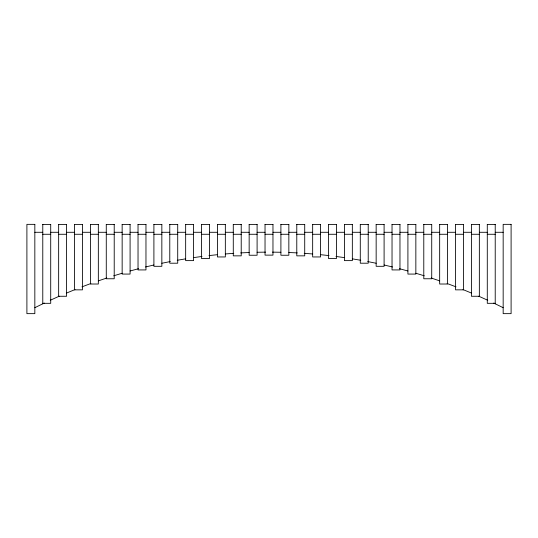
<?xml version="1.0" encoding="UTF-8"?>
<svg xmlns="http://www.w3.org/2000/svg" width="538" height="538" viewBox="0 0 538 538"><rect width="100%" height="100%" fill="white"/><g stroke="black" fill="none" stroke-linecap="round" stroke-linejoin="round"><path stroke-width="0.81" d="M34.835 307.696L44.257 303.076M50.216 300.278L59.146 296.25M66.591 293.042L75.017 289.572M81.964 286.848L90.895 283.506M98.34 280.863L106.773 278.025M113.72 275.799L122.153 273.243M130.088 270.984L138.522 268.724M145.468 266.983L153.902 264.999M161.844 263.264L170.277 261.569M177.217 260.278L185.657 258.839M193.593 257.615L202.026 256.451M208.973 255.597L217.406 254.689M225.341 253.963L233.774 253.324M240.721 252.9L249.155 252.51M257.097 252.268L265.53 252.14M42.778 224.514L50.713 224.514M58.649 224.514L66.591 224.514M74.526 224.514L82.462 224.514M90.404 224.514L98.34 224.514M106.275 224.514L114.217 224.514M122.153 224.514L130.088 224.514M138.031 224.514L145.966 224.514M153.902 224.514L161.844 224.514M169.779 224.514L177.715 224.514M185.657 224.514L193.593 224.514M201.528 224.514L209.47 224.514M217.406 224.514L225.341 224.514M233.284 224.514L241.219 224.514M249.155 224.514L257.097 224.514M265.032 224.514L272.968 224.514M280.903 224.514L288.845 224.514M296.781 224.514L304.716 224.514M312.659 224.514L320.594 224.514M328.53 224.514L336.472 224.514M344.407 224.514L352.343 224.514M360.285 224.514L368.221 224.514M376.156 224.514L384.098 224.514M392.034 224.514L399.969 224.514M407.912 224.514L415.847 224.514M423.783 224.514L431.725 224.514M439.66 224.514L447.596 224.514M455.538 224.514L463.474 224.514M471.409 224.514L479.351 224.514M487.287 224.514L495.222 224.514M34.835 232.288L42.778 232.288M50.713 232.288L58.649 232.288M66.591 232.288L74.526 232.288M82.462 232.288L90.404 232.288M98.34 232.288L106.275 232.288M114.217 232.288L122.153 232.288M130.088 232.288L138.031 232.288M145.966 232.288L153.902 232.288M161.844 232.288L169.779 232.288M177.715 232.288L185.657 232.288M193.593 232.288L201.528 232.288M209.47 232.288L217.406 232.288M225.341 232.288L233.284 232.288M241.219 232.288L249.155 232.288M257.097 232.288L265.032 232.288M272.968 232.288L280.903 232.288M288.845 232.288L296.781 232.288M304.716 232.288L312.659 232.288M320.594 232.288L328.53 232.288M336.472 232.288L344.407 232.288M352.343 232.288L360.285 232.288M368.221 232.288L376.156 232.288M384.098 232.288L392.034 232.288M399.969 232.288L407.912 232.288M415.847 232.288L423.783 232.288M431.725 232.288L439.66 232.288M447.596 232.288L455.538 232.288M463.474 232.288L471.409 232.288M479.351 232.288L487.287 232.288M495.222 232.288L503.165 232.288M42.778 234.272L50.713 234.272M58.649 234.272L66.591 234.272M74.526 234.272L82.462 234.272M90.404 234.272L98.34 234.272M106.275 234.272L114.217 234.272M122.153 234.272L130.088 234.272M138.031 234.272L145.966 234.272M153.902 234.272L161.844 234.272M169.779 234.272L177.715 234.272M185.657 234.272L193.593 234.272M201.528 234.272L209.47 234.272M217.406 234.272L225.341 234.272M233.284 234.272L241.219 234.272M249.155 234.272L257.097 234.272M265.032 234.272L272.968 234.272M280.903 234.272L288.845 234.272M296.781 234.272L304.716 234.272M312.659 234.272L320.594 234.272M328.53 234.272L336.472 234.272M344.407 234.272L352.343 234.272M360.285 234.272L368.221 234.272M376.156 234.272L384.098 234.272M392.034 234.272L399.969 234.272M407.912 234.272L415.847 234.272M423.783 234.272L431.725 234.272M439.66 234.272L447.596 234.272M455.538 234.272L463.474 234.272M471.409 234.272L479.351 234.272M487.287 234.272L495.222 234.272M58.649 296.27L66.591 296.27L66.591 224.353M479.351 296.27L471.409 296.27L471.409 224.353M42.778 303.324L50.713 303.324L50.713 224.353M495.222 303.324L487.287 303.324L487.287 224.353M272.47 252.14L280.903 252.268M288.845 252.51L297.279 252.9M304.226 253.324L312.659 253.963M320.594 254.689L329.027 255.597M335.974 256.451L344.407 257.615M352.343 258.839L360.783 260.278M367.723 261.569L376.156 263.264M384.098 264.999L392.532 266.983M399.478 268.724L407.912 270.984M415.847 273.243L424.28 275.799M431.227 278.025L439.66 280.863M447.105 283.506L456.036 286.848M462.983 289.572L471.409 293.042M478.854 296.25L487.784 300.278M493.743 303.076L503.165 307.696M495.222 224.353L495.222 303.788M479.351 224.353L479.351 296.465M463.474 224.353L463.474 289.847L455.538 289.847L455.538 224.353M447.596 224.353L447.596 284.017L439.66 284.017L439.66 224.353M431.725 224.353L431.725 278.765L423.783 278.765L423.783 224.353M415.847 224.353L415.847 274.071L407.912 274.071L407.912 224.353M399.969 224.353L399.969 269.928L392.034 269.928L392.034 224.353M384.098 224.353L384.098 266.31L376.156 266.31L376.156 224.353M368.221 224.353L368.221 263.21L360.285 263.21L360.285 224.353M352.343 224.353L352.343 260.621L344.407 260.621L344.407 224.353M336.472 224.353L336.472 258.536L328.53 258.536L328.53 224.353M320.594 224.353L320.594 256.949L312.659 256.949L312.659 224.353M304.716 224.353L304.716 255.853L296.781 255.853L296.781 224.353M288.845 224.353L288.845 255.247L280.903 255.247L280.903 224.353M272.968 224.353L272.968 255.126L265.032 255.126L265.032 224.353M257.097 224.353L257.097 255.247L249.155 255.247L249.155 224.353M241.219 224.353L241.219 255.853L233.284 255.853L233.284 224.353M225.341 224.353L225.341 256.949L217.406 256.949L217.406 224.353M209.47 224.353L209.47 258.536L201.528 258.536L201.528 224.353M193.593 224.353L193.593 260.621L185.657 260.621L185.657 224.353M177.715 224.353L177.715 263.21L169.779 263.21L169.779 224.353M161.844 224.353L161.844 266.31L153.902 266.31L153.902 224.353M145.966 224.353L145.966 269.928L138.031 269.928L138.031 224.353M130.088 224.353L130.088 274.071L122.153 274.071L122.153 224.353M114.217 224.353L114.217 278.765L106.275 278.765L106.275 224.353M98.34 224.353L98.34 284.017L90.404 284.017L90.404 224.353M82.462 224.353L82.462 289.847L74.526 289.847L74.526 224.353M58.649 224.353L58.649 296.465M42.778 224.353L42.778 303.788M34.835 224.353L26.9 224.353L26.9 313.647L34.835 313.647L34.835 224.353M511.1 224.353L503.165 224.353L503.165 313.647L511.1 313.647L511.1 224.353"/></g></svg>
